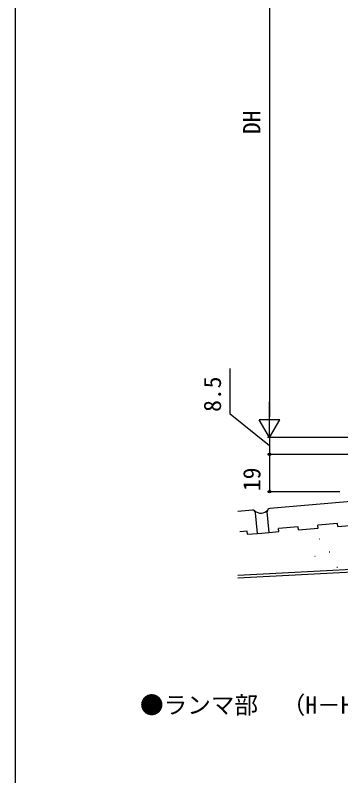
# Model space of a CAD drawing. Units: millimetres, scale not verified. Extents: x -525 to 525, y -783 to 779.
# Drawn here: x -525 to -359.6, y -396.1 to -9.5 of the extents above; entities that cross this region are included whole.
import ezdxf
from ezdxf.enums import TextEntityAlignment as Align

# ---------------------------------------------------------------- set-up
doc = ezdxf.new("R2010")
doc.units = ezdxf.units.MM
doc.header["$LTSCALE"] = 4
for name, color, linetype in [('0-1_USER1', 3, 'Continuous'), ('0-6_YKK_D', 6, 'Continuous'), ('0-7_YKK_ZWAK', 7, 'Continuous'), ('0-8_YSS_K', 3, 'Continuous'), ('0-9_YSS_KE', 3, 'Continuous')]:
    doc.layers.add(name, color=color, linetype=linetype)
doc.styles.add('ＭＳ ゴシック', font='')
doc.styles.get('ＭＳ ゴシック').set_extended_font_data('MS Gothic')

msp = doc.modelspace()

# ---------------------------------------------------------------- linework, layer by layer
at = {"layer": '0-6_YKK_D'}
for p, q in [((-395.82, 96.323), (-395.82, -213.674)), ((-395.82, -224.174), (-395.82, -205.988)), ((-395.82, -224.174), (-401.07, -215.081)), ((-390.57, -215.081), (-401.07, -215.081)), ((-395.82, -224.174), (-390.57, -215.081)), ((-327.319, -224.174), (-396.82, -224.174)), ((-327.319, -224.174), (-396.82, -224.174)), ((-395.82, -224.174), (-395.82, -232.674)), ((-327.819, -232.674), (-396.82, -232.674)), ((-327.819, -232.674), (-396.82, -232.674)), ((-395.82, -232.674), (-395.82, -251.674)), ((-360.12, -251.674), (-396.82, -251.674))]:
    msp.add_line(p, q, dxfattribs=at)
msp.add_lwpolyline([(-395.82, -228.424), (-415.82, -212.264), (-415.82, -188.969)], dxfattribs=at)
for centre in [(-395.82, -232.674), (-395.82, -232.674), (-395.82, -251.674)]:
    msp.add_circle(centre, 0.637, dxfattribs=at)
at = {"layer": '0-7_YKK_ZWAK'}
msp.add_line((-525, 747.3), (-525, -782.7), dxfattribs=at)
at = {"layer": '0-8_YSS_K'}
for p, q in [((-391.046, -271.91), (-391.177, -270.415)), ((-381.084, -271.038), (-371.122, -270.166)), ((-371.122, -270.166), (-371.253, -268.672)), ((-361.16, -269.295), (-351.199, -268.423)), ((-407.116, -271.81), (-410.975, -272.147)), ((-406.985, -273.304), (-407.116, -271.81)), ((-406.985, -273.304), (-402.004, -272.868)), ((-402.004, -272.868), (-396.027, -272.345)), ((-396.027, -272.345), (-391.046, -271.91)), ((-370.631, -275.562), (-370.431, -275.562)), ((-372.753, -284.458), (-372.553, -284.458)), ((-365.448, -282.275), (-365.248, -282.275)), ((-361.556, -290.071), (-361.356, -290.071))]:
    msp.add_line(p, q, dxfattribs=at)
for points in [[(-204.919, -246.174), (-204.919, -284.84), (-411.89, -295.687)], [(-381.084, -271.038), (-381.215, -269.544), (-391.177, -270.415)], [(-361.16, -269.295), (-361.291, -267.801), (-371.253, -268.672)]]:
    msp.add_lwpolyline(points, dxfattribs=at)
msp.add_arc((-400.316, -257.647), 4.881, 230.06649, 317.93975, dxfattribs=at)
at = {"layer": '0-9_YSS_KE'}
for p, q in [((-298.95, -251.806), (-395.579, -260.26)), ((-404.545, -261.045), (-411.89, -261.687)), ((-402.004, -272.868), (-402.92, -262.408)), ((-396.027, -272.345), (-396.942, -261.885))]:
    msp.add_line(p, q, dxfattribs=at)
msp.add_lwpolyline([(-206.419, -244.674), (-206.419, -283.416), (-411.89, -294.185)], dxfattribs=at)
for centre, start, end in [((-404.414, -262.539), 5, 95), ((-395.448, -261.755), 95, 185)]:
    msp.add_arc(centre, 1.5, start, end, dxfattribs=at)

# ---------------------------------------------------------------- texts
at = {"layer": '0-1_USER1', "style": 'ＭＳ ゴシック'}
msp.add_text('●ランマ部\u3000（H－H’断面）', height=8.798, dxfattribs=at).set_placement((-461.636, -367.132), align=Align.BOTTOM_LEFT)
at = {"layer": '0-6_YKK_D', "style": 'ＭＳ ゴシック'}
for s, p in [('DH', (-397.82, -69.891)), ('8.5', (-417.82, -211.082)), ('19', (-397.82, -251.345))]:
    msp.add_text(s, height=8.798, rotation=90, dxfattribs=at).set_placement(p, align=Align.BOTTOM_LEFT)

doc.saveas('drawing.dxf')
